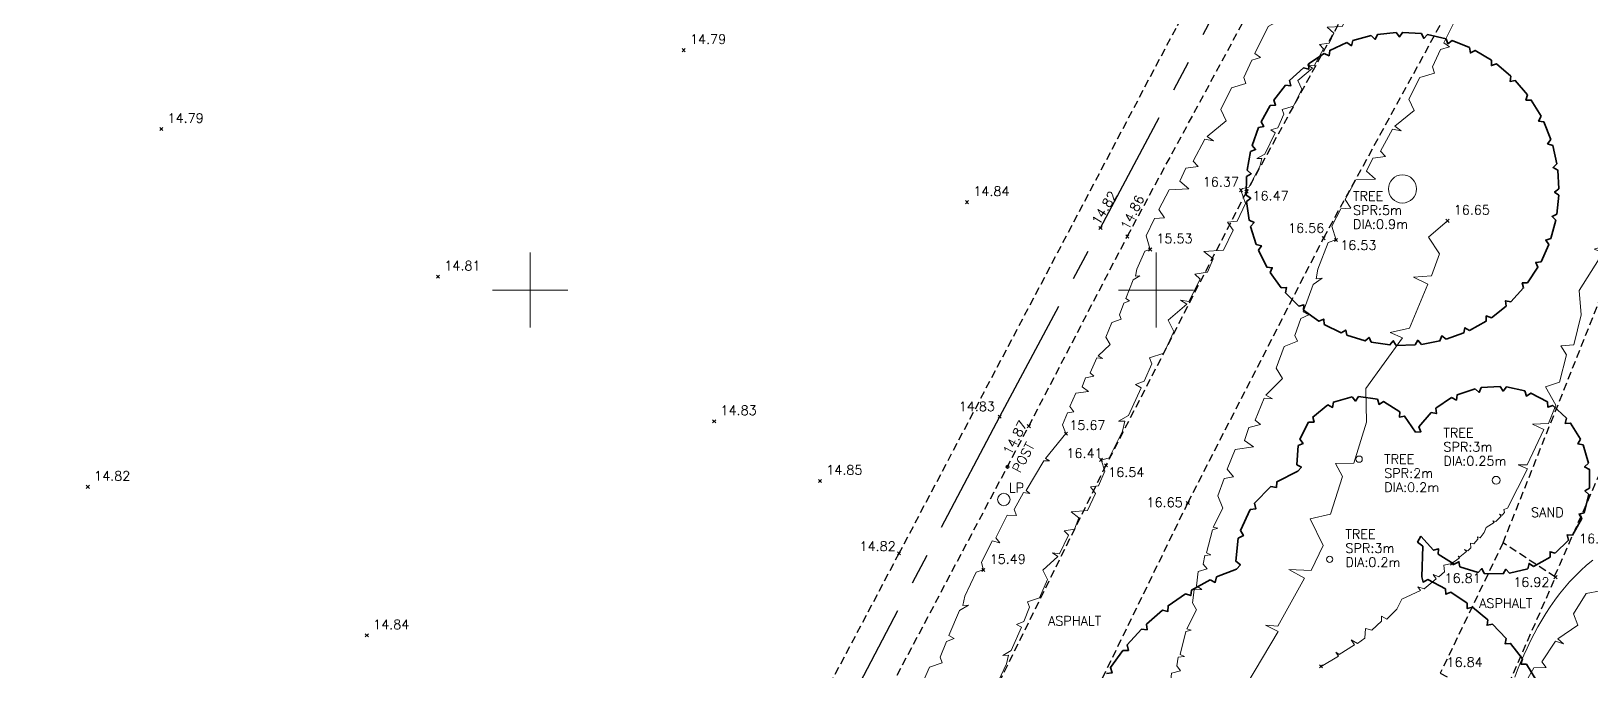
# Model space of a CAD drawing. Extents: x 521064 to 521635, y 174590 to 175241.
# Drawn here: x 521424.05 to 521473.9, y 174707.84 to 174728.27 of the extents above; entities that cross this region are included whole.
import ezdxf

# ---------------------------------------------------------------- set-up
doc = ezdxf.new("R2010")
doc.units = 0
doc.header["$PDMODE"] = 3
doc.header["$PDSIZE"] = 0.05
for name, pattern in [('Centre', [7, 4, -1, 1, -1]), ('DASHED', [0.75, 0.5, -0.25]), ('HIDDEN', [0.375, 0.25, -0.125])]:
    doc.linetypes.add(name, pattern=pattern)
doc.layers.get('0').update_dxf_attribs({"linetype": 'CONTINUOUS', "lineweight": 18})
for name, color, linetype, lineweight in [('I031G_SURVEY-GRID', 7, 'CONTINUOUS', 18), ('I910T_TXT-GEN-S', 7, 'CONTINUOUS', 13), ('I923G_SURVEY-POINT', 7, 'CONTINUOUS', 18), ('I923T_SURVEY-LEVEL', 7, 'CONTINUOUS', 13), ('I941G_TREE', 72, 'CONTINUOUS', 18), ('I941G_TREE-VEG', 6, 'CONTINUOUS', 35), ('I941T_TREE-TXT', 82, 'CONTINUOUS', 13), ('I976G_ST-FURN', 220, 'CONTINUOUS', 18), ('I976T_ST-FURN-TXT', 220, 'CONTINUOUS', 13), ('I991G_SLOPE', 21, 'DASHED', 18), ('I995G_VEGETATION', 102, 'CONTINUOUS', 18)]:
    doc.layers.add(name, color=color, linetype=linetype, lineweight=lineweight)
doc.layers.add('I940G_SURFACE', color=200, linetype='HIDDEN')
doc.layers.add('I971G_FENCE', color=5, linetype='Centre')
doc.styles.add('MONOTXT', font='simplex.shx')

# ---------------------------------------------------------------- blocks, each defined once
blk = doc.blocks.new('HER Vegitation')
at = {"color": 0, "linetype": 'ByBlock'}
blk.add_polyline3d([(-0.00004, -0.00003, 0), (0.00496, 0.00717, 0), (0.01646, 0.00967, 0), (0.02056, 0.00527, 0), (0.02246, 0.01117, 0), (0.03586, 0.01367, 0), (0.04366, 0.00467, 0), (0.04396, 0.01187, 0), (0.05246, 0.01397, 0), (0.05806, 0.00867, 0), (0.05866, 0.01307, 0), (0.07366, 0.01587, 0), (0.07616, 0.01117, 0), (0.07586, 0.01587, 0), (0.09056, 0.01277, 0), (0.09396, 0.01967, 0), (0.10836, 0.02277, 0), (0.11586, 0.01747, 0), (0.11806, 0.02087, 0), (0.12926, 0.02367, 0), (0.13396, 0.02057, 0), (0.13366, 0.02467, 0), (0.15176, 0.02867, 0), (0.15836, 0.02587, 0), (0.15586, 0.02897, 0), (0.16176, 0.03147, 0), (0.17966, 0.03497, 0), (0.18366, 0.03187, 0)], dxfattribs=at)
blk = doc.blocks.new('HEL Vegitation')
at = {"color": 0, "linetype": 'ByBlock'}
blk.add_polyline3d([(0, 0, 0), (0.0922, -0.0113, 0), (0.0935, 0.0101, 0), (0.0995, -0.0077, 0), (0.1821, -0.0154, 0), (0.1845, 0.0113, 0), (0.197, -0.0202, 0), (0.2387, -0.0214, 0), (0.2678, 0.0125, 0), (0.2868, -0.0125, 0), (0.3463, -0.0065, 0), (0.3601, 0.0113, 0), (0.3714, -0.0138, 0), (0.4361, -0.0065, 0), (0.4826, 0.015, 0), (0.5749, -0.0053, 0), (0.5749, 0.015, 0), (0.5927, -0.0089, 0), (0.6647, -0.0077, 0), (0.6659, 0.0166, 0), (0.6788, -0.0077, 0), (0.714, -0.0053, 0), (0.7306, 0.0202, 0), (0.7646, 0.0036, 0)], dxfattribs=at)

msp = doc.modelspace()

# ---------------------------------------------------------------- linework, layer by layer
at = {"layer": 'I031G_SURVEY-GRID'}
for p, q in [((521440, 174721.2), (521440, 174718.8)), ((521460, 174721.2), (521460, 174718.8)), ((521438.8, 174720), (521441.2, 174720)), ((521458.8, 174720), (521461.2, 174720))]:
    msp.add_line(p, q, dxfattribs=at)
at = {"layer": 'I923G_SURVEY-POINT'}
for p in [(521444.906, 174727.667, 14.79), (521428.21, 174725.147, 14.786), (521462.715, 174723.193, 16.374), (521453.96, 174722.809, 14.838), (521462.891, 174723.144, 16.472), (521469.314, 174722.213, 16.645), (521458.226, 174721.984, 14.821), (521459.082, 174721.712, 14.858), (521459.812, 174721.297, 15.533), (521465.357, 174721.661, 16.555), (521465.752, 174721.598, 16.534), (521437.056, 174720.431, 14.813), (521445.881, 174715.809, 14.834), (521455.005, 174715.957, 14.833), (521455.935, 174715.653, 14.873), (521457.123, 174715.416, 15.668), (521458.243, 174714.576, 16.41), (521458.4, 174714.402, 16.544), (521425.863, 174713.713, 14.819), (521449.262, 174713.903, 14.854), (521461.017, 174713.2, 16.653), (521451.785, 174711.587, 14.822), (521469.457, 174711.263, 16.805), (521454.482, 174711.056, 15.487), (521472.767, 174710.828, 16.916), (521434.779, 174708.967, 14.841), (521465.273, 174707.977, 16.761)]:
    msp.add_point(p, dxfattribs=at)
at = {"layer": 'I940G_SURFACE'}
for points in [[(521423.953, 174659.132, 15.025), (521396.765, 174673.552, 14.884), (521369.735, 174687.919, 14.814), (521377.616, 174702.759, 14.769), (521383.864, 174714.576, 14.739), (521393.082, 174731.956, 14.683), (521402.219, 174749.18, 14.639), (521411.054, 174765.89, 14.584), (521415.708, 174774.645, 14.568), (521442.819, 174760.27, 14.654), (521469.976, 174745.87, 14.741), (521460.628, 174728.363, 14.807), (521451.785, 174711.587, 14.822), (521443.124, 174695.229, 14.881), (521434.393, 174678.824, 14.953)], [(521461.017, 174713.2, 16.653), (521465.357, 174721.661, 16.555), (521470.143, 174730.41, 16.613), (521476.23, 174738.353, 16.89)], [(521447.189, 174699.084, 15.01), (521450.849, 174706.038, 14.907), (521455.935, 174715.653, 14.873), (521459.082, 174721.712, 14.858), (521463.798, 174730.443, 14.822)], [(521466.546, 174729.801, 16.509), (521462.891, 174723.144, 16.472)], [(521462.891, 174723.144, 16.472), (521458.4, 174714.402, 16.544), (521454.832, 174707.164, 16.671), (521454.707, 174706.948, 16.675), (521454.592, 174706.726, 16.679), (521454.486, 174706.5, 16.684), (521454.389, 174706.269, 16.688), (521454.303, 174706.035, 16.692), (521454.226, 174705.797, 16.696), (521454.16, 174705.556, 16.7), (521454.111, 174705.343, 16.708), (521454.069, 174705.129, 16.717), (521454.036, 174704.913, 16.725), (521454.011, 174704.696, 16.733), (521453.124, 174698.968, 16.828), (521452.221, 174698.798, 16.782), (521452.487, 174697.548, 16.786), (521449.609, 174694.35, 15.987), (521446.801, 174691.248, 15.11)], [(521471.09, 174711.926, 16.811), (521474.478, 174720.436, 16.825)], [(521472.74, 174710.855, 16.902), (521476.477, 174719.345, 16.872)], [(521457.302, 174705.579, 16.762), (521461.017, 174713.2, 16.653)]]:
    msp.add_polyline3d(points, dxfattribs=at)
msp.add_polyline3d([(521469.085, 174707.764, 16.844), (521470.967, 174706.728, 16.904), (521472.767, 174710.828, 16.916), (521471.09, 174711.926, 16.811)], close=True, dxfattribs=at)
at = {"layer": 'I941G_TREE'}
for centre, radius in [((521467.876, 174723.231), 0.45), ((521466.491, 174714.599), 0.1), ((521470.869, 174713.924), 0.125), ((521465.552, 174711.398), 0.1)]:
    msp.add_circle(centre, radius, dxfattribs=at)
at = {"layer": 'I941G_TREE-VEG'}
for points in [[(521467.675, 174728.227), (521467.074, 174728.166), (521467, 174728.011), (521466.876, 174728.13)], [(521468.479, 174728.194), (521467.876, 174728.231), (521467.779, 174728.09), (521467.675, 174728.227)], [(521466.103, 174727.906), (521465.553, 174727.658), (521465.532, 174727.488), (521465.376, 174727.561)], [(521466.876, 174728.13), (521466.293, 174727.973), (521466.245, 174727.809), (521466.103, 174727.906)], [(521469.268, 174728.033), (521468.679, 174728.166), (521468.559, 174728.042), (521468.479, 174728.194)], [(521470.02, 174727.748), (521469.46, 174727.973), (521469.322, 174727.871), (521469.268, 174728.033)], [(521470.717, 174727.346), (521470.2, 174727.658), (521470.048, 174727.579), (521470.02, 174727.748)], [(521465.376, 174727.561), (521464.873, 174727.228), (521464.879, 174727.056), (521464.714, 174727.104)], [(521471.34, 174726.837), (521470.88, 174727.228), (521470.717, 174727.174), (521470.717, 174727.346)], [(521464.714, 174727.104), (521464.27, 174726.694), (521464.304, 174726.526), (521464.134, 174726.546)], [(521471.874, 174726.234), (521471.482, 174726.694), (521471.313, 174726.667), (521471.34, 174726.837)], [(521464.134, 174726.546), (521463.762, 174726.071), (521463.822, 174725.91), (521463.651, 174725.903)], [(521472.304, 174725.554), (521471.991, 174726.071), (521471.82, 174726.071), (521471.874, 174726.234)], [(521463.651, 174725.903), (521463.359, 174725.374), (521463.445, 174725.225), (521463.277, 174725.191)], [(521472.619, 174724.814), (521472.394, 174725.374), (521472.224, 174725.402), (521472.304, 174725.554)], [(521463.277, 174725.191), (521463.074, 174724.622), (521463.182, 174724.489), (521463.022, 174724.427)], [(521472.812, 174724.033), (521472.679, 174724.622), (521472.516, 174724.677), (521472.619, 174724.814)], [(521463.022, 174724.427), (521462.913, 174723.833), (521463.041, 174723.719), (521462.893, 174723.633)], [(521472.876, 174723.231), (521472.84, 174723.833), (521472.688, 174723.914), (521472.812, 174724.033)], [(521462.893, 174723.633), (521462.881, 174723.029), (521463.025, 174722.937), (521462.893, 174722.828)], [(521472.812, 174722.429), (521472.872, 174723.029), (521472.735, 174723.133), (521472.876, 174723.231)], [(521462.893, 174722.828), (521462.978, 174722.231), (521463.135, 174722.163), (521463.022, 174722.034)], [(521472.619, 174721.647), (521472.775, 174722.231), (521472.657, 174722.355), (521472.812, 174722.429)], [(521463.022, 174722.034), (521463.201, 174721.458), (521463.368, 174721.416), (521463.277, 174721.271)], [(521463.277, 174721.271), (521463.546, 174720.731), (521463.717, 174720.716), (521463.651, 174720.558)], [(521472.304, 174720.907), (521472.552, 174721.458), (521472.454, 174721.599), (521472.619, 174721.647)], [(521471.874, 174720.227), (521472.207, 174720.731), (521472.133, 174720.886), (521472.304, 174720.907)], [(521463.651, 174720.558), (521464.003, 174720.068), (521464.175, 174720.082), (521464.134, 174719.915)], [(521471.34, 174719.625), (521471.749, 174720.068), (521471.702, 174720.233), (521471.874, 174720.227)], [(521464.134, 174719.915), (521464.561, 174719.488), (521464.728, 174719.529), (521464.714, 174719.358)], [(521464.714, 174719.358), (521465.204, 174719.005), (521465.362, 174719.072), (521465.376, 174718.901)], [(521470.717, 174719.116), (521471.192, 174719.488), (521471.172, 174719.659), (521471.34, 174719.625)], [(521465.376, 174718.901), (521465.917, 174718.631), (521466.062, 174718.722), (521466.103, 174718.556)], [(521469.268, 174718.428), (521469.836, 174718.631), (521469.871, 174718.799), (521470.02, 174718.713)], [(521470.02, 174718.713), (521470.549, 174719.005), (521470.556, 174719.176), (521470.717, 174719.116)], [(521466.103, 174718.556), (521466.68, 174718.376), (521466.809, 174718.489), (521466.876, 174718.332)], [(521466.876, 174718.332), (521467.474, 174718.247), (521467.583, 174718.38), (521467.675, 174718.235)], [(521467.675, 174718.235), (521468.279, 174718.247), (521468.365, 174718.395), (521468.479, 174718.267)], [(521468.479, 174718.267), (521469.073, 174718.376), (521469.134, 174718.536), (521469.268, 174718.428)], [(521470.198, 174716.848), (521469.627, 174716.654), (521469.598, 174716.485), (521469.446, 174716.564)], [(521470.999, 174716.921), (521470.396, 174716.886), (521470.324, 174716.731), (521470.198, 174716.848)], [(521471.79, 174716.779), (521471.2, 174716.905), (521471.089, 174716.775), (521470.999, 174716.921)], [(521472.515, 174716.432), (521471.98, 174716.711), (521471.838, 174716.615), (521471.79, 174716.779)], [(521465.487, 174716.329), (521465.008, 174715.942), (521465.05, 174715.775), (521464.878, 174715.782)], [(521466.265, 174716.587), (521465.671, 174716.424), (521465.642, 174716.254), (521465.487, 174716.329)], [(521467.08, 174716.511), (521466.471, 174716.599), (521466.376, 174716.456), (521466.265, 174716.587)], [(521467.797, 174716.114), (521467.274, 174716.44), (521467.13, 174716.346), (521467.08, 174716.511)], [(521469.446, 174716.564), (521468.946, 174716.226), (521468.963, 174716.056), (521468.796, 174716.092)], [(521473.122, 174715.905), (521472.68, 174716.316), (521472.518, 174716.261), (521472.515, 174716.432)], [(521464.878, 174715.782), (521464.595, 174715.235), (521464.699, 174715.099), (521464.539, 174715.036)], [(521468.295, 174715.463), (521467.946, 174715.972), (521467.777, 174715.944), (521467.797, 174716.114)], [(521468.796, 174716.092), (521468.404, 174715.633), (521468.465, 174715.473), (521468.295, 174715.463)], [(521473.567, 174715.236), (521473.25, 174715.749), (521473.079, 174715.739), (521473.122, 174715.905)], [(521464.539, 174715.036), (521464.499, 174714.421), (521464.649, 174714.339), (521464.528, 174714.217)], [(521473.819, 174714.472), (521473.649, 174715.052), (521473.482, 174715.087), (521473.567, 174715.236)], [(521473.858, 174713.669), (521473.849, 174714.273), (521473.697, 174714.352), (521473.819, 174714.472)], [(521464.528, 174714.217), (521463.865, 174713.879), (521463.847, 174713.694), (521463.666, 174713.73)], [(521463.666, 174713.73), (521463.15, 174713.195), (521463.193, 174713.014), (521463.009, 174712.99)], [(521473.684, 174712.885), (521473.835, 174713.469), (521473.709, 174713.586), (521473.858, 174713.669)], [(521463.009, 174712.99), (521462.696, 174712.315), (521462.795, 174712.158), (521462.63, 174712.075)], [(521473.307, 174712.175), (521473.608, 174712.698), (521473.518, 174712.844), (521473.684, 174712.885)], [(521462.63, 174712.075), (521462.553, 174711.335), (521462.698, 174711.22), (521462.568, 174711.087)], [(521468.5, 174710.84), (521468.523, 174711.816), (521468.358, 174711.95), (521468.46, 174712.136)], [(521468.46, 174712.136), (521468.866, 174711.69), (521469.032, 174711.731), (521469.021, 174711.561)], [(521472.755, 174711.59), (521473.184, 174712.015), (521473.136, 174712.179), (521473.307, 174712.175)], [(521469.021, 174711.561), (521469.531, 174711.239), (521469.68, 174711.322), (521469.714, 174711.155)], [(521471.295, 174710.954), (521471.881, 174711.099), (521471.923, 174711.265), (521472.068, 174711.173)], [(521472.068, 174711.173), (521472.594, 174711.469), (521472.591, 174711.64), (521472.755, 174711.59)], [(521462.568, 174711.087), (521461.938, 174710.835), (521461.895, 174710.661), (521461.733, 174710.739)], [(521469.247, 174710.456), (521468.69, 174710.751), (521468.536, 174710.669), (521468.5, 174710.84)], [(521469.714, 174711.155), (521470.292, 174710.98), (521470.414, 174711.1), (521470.491, 174710.947)], [(521470.491, 174710.947), (521471.094, 174710.932), (521471.18, 174711.08), (521471.295, 174710.954)], [(521460.943, 174710.299), (521460.385, 174709.912), (521460.382, 174709.732), (521460.207, 174709.772)], [(521461.733, 174710.739), (521461.136, 174710.417), (521461.112, 174710.239), (521460.943, 174710.299)], [(521469.949, 174709.997), (521469.427, 174710.348), (521469.265, 174710.283), (521469.247, 174710.456)], [(521460.207, 174709.772), (521459.697, 174709.325), (521459.714, 174709.146), (521459.536, 174709.166)], [(521470.6, 174709.466), (521470.117, 174709.87), (521469.949, 174709.822), (521469.949, 174709.997)], [(521471.191, 174708.87), (521470.753, 174709.323), (521470.581, 174709.292), (521470.6, 174709.466)], [(521459.536, 174709.166), (521459.079, 174708.664), (521459.116, 174708.488), (521458.937, 174708.488)], [(521471.716, 174708.215), (521471.329, 174708.712), (521471.155, 174708.699), (521471.191, 174708.87)], [(521458.937, 174708.488), (521458.54, 174707.937), (521458.597, 174707.767), (521458.419, 174707.746)], [(521472.171, 174707.509), (521471.837, 174708.043), (521471.663, 174708.05), (521471.716, 174708.215)]]:
    msp.add_lwpolyline(points, dxfattribs=at)
at = {"layer": 'I971G_FENCE'}
msp.add_polyline3d([(521446.229, 174699.32, 14.888), (521449.89, 174706.225, 14.859), (521455.005, 174715.957, 14.833), (521458.226, 174721.984, 14.821), (521462.91, 174730.826, 14.798), (521467.159, 174738.822, 14.769), (521471.48, 174746.976, 14.955), (521464.193, 174750.817, 14.715), (521455.607, 174755.368, 14.674), (521443.425, 174761.831, 14.656)], dxfattribs=at)
at = {"layer": 'I976G_ST-FURN'}
for centre, radius in [((521455.252, 174714.353, 14.905), 0.05), ((521455.135, 174713.311, 14.854), 0.2)]:
    msp.add_circle(centre, radius, dxfattribs=at)
at = {"layer": 'I991G_SLOPE'}
msp.add_polyline3d([(521471.462, 174707.634, 16.973), (521471.554, 174707.868, 16.971), (521471.651, 174708.101, 16.97), (521471.751, 174708.332, 16.969), (521471.856, 174708.562, 16.968), (521471.966, 174708.789, 16.966), (521472.081, 174709.014, 16.965), (521472.201, 174709.236, 16.964), (521472.327, 174709.455, 16.963), (521472.459, 174709.671, 16.961), (521472.597, 174709.882, 16.96), (521472.742, 174710.089, 16.959), (521472.894, 174710.291, 16.958), (521473.053, 174710.488, 16.956), (521473.219, 174710.678, 16.955), (521473.392, 174710.862, 16.954), (521473.573, 174711.039, 16.953), (521473.762, 174711.209, 16.951), (521473.958, 174711.37, 16.95)], dxfattribs=at)
at = {"layer": 'I995G_VEGETATION'}
for points, elevation in [([(521454.482, 174711.056), (521454.422, 174711.298), (521454.767, 174711.985), (521455.01, 174711.928), (521454.88, 174712.08), (521455.239, 174712.807), (521455.539, 174712.801), (521455.462, 174712.985), (521455.766, 174713.533), (521455.964, 174713.502), (521455.85, 174713.599), (521456.416, 174714.55), (521456.596, 174714.546), (521456.468, 174714.624), (521457.123, 174715.416)], 15.487), ([(521461.296, 174709.789), (521461.169, 174710.004), (521461.216, 174710.424), (521461.465, 174710.439), (521461.297, 174710.547), (521461.346, 174711.01), (521461.635, 174711.089), (521461.508, 174711.244), (521461.556, 174711.519), (521461.754, 174711.546), (521461.617, 174711.606), (521461.801, 174712.342), (521461.974, 174712.39), (521461.829, 174712.428), (521462.14, 174713.028)], 17.421), ([(521460.448, 174706.537), (521460.322, 174706.752), (521460.368, 174707.172), (521460.618, 174707.187), (521460.449, 174707.295), (521460.498, 174707.758), (521460.787, 174707.837), (521460.66, 174707.992), (521460.708, 174708.267), (521460.906, 174708.294), (521460.769, 174708.354), (521460.953, 174709.09), (521461.126, 174709.138), (521460.981, 174709.176), (521461.296, 174709.789)], 17.421)]:
    msp.add_lwpolyline(points, dxfattribs=dict(at, elevation=elevation))

# ---------------------------------------------------------------- block references
at = {"layer": 'I995G_VEGETATION', "linetype": 'Continuous'}
for name, p, xscale, yscale, zscale, rotation in [('HER Vegitation', (521465.752, 174721.598, 16.534), 52.81099353666222, 52.81099353666222, 52.81099353666222, 50.86970821473071), ('HER Vegitation', (521459.812, 174721.297, 15.533), 52.2322775254454, 52.2322775254454, 52.2322775254454, 51.40986741350693), ('HER Vegitation', (521466.427, 174729.917, 16.44), 40.8269337726342, 40.8269337726342, 40.8269337726342, 231.4299046433518), ('HEL Vegitation', (521471.233, 174713.034, 16.814), 15.16182406806066, 15.16182406806066, 15.16182406806066, 70.00277717064547), ('HER Vegitation', (521462.715, 174723.193, 16.374), 52.08374709278799, 52.08374709278799, 52.08374709278799, 232.7841565117272), ('HEL Vegitation', (521462.902, 174707.407, 16.785), 21.10136334774362, 21.10136334774362, 21.10136334774362, 66.3130535259407), ('HER Vegitation', (521457.123, 174715.416, 15.668), 34.69210871862763, 34.69210871862763, 34.69210871862763, 55.64014635932008), ('HER Vegitation', (521462.14, 174713.03, 16.692), 49.8792534749246, 49.8792534749246, 49.8792534749246, 57.35425655485251), ('HER Vegitation', (521458.243, 174714.576, 16.41), 43.59601732780006, 43.59601732780006, 43.59601732780006, 234.0865929031611), ('HER Vegitation', (521470.719, 174705.498, 16.985), 51.27789950311358, 51.27789950311358, 51.27789950311358, 45.92953146962117), ('HEL Vegitation', (521469.457, 174711.263, 16.805), 3.279613112948965, 3.279613112948965, 3.279613112948965, 44.65652960836095), ('HEL Vegitation', (521465.273, 174707.977, 16.761), 6.958504584333379, 6.958504584333379, 6.958504584333379, 37.8765757326816), ('HER Vegitation', (521450.666, 174703.227, 15.599), 46.7218728290012, 46.7218728290012, 46.7218728290012, 54.22348957568725)]:
    msp.add_blockref(name, p, dxfattribs=dict(at, xscale=xscale, yscale=yscale, zscale=zscale, rotation=rotation))

# ---------------------------------------------------------------- texts
at = {"layer": 'I910T_TXT-GEN-S', "style": 'MONOTXT'}
for s, p in [('SAND', (521471.987, 174712.749)), ('ASPHALT', (521470.328, 174709.843)), ('ASPHALT', (521456.55, 174709.284))]:
    msp.add_text(s, height=0.3, dxfattribs=at).set_placement(p)
at = {"layer": 'I923T_SURVEY-LEVEL', "style": 'MONOTXT'}
for s, p in [('14.79', (521445.106, 174727.867, 14.79)), ('14.79', (521428.41, 174725.347, 14.786)), ('14.84', (521454.16, 174723.009, 14.838)), ('16.37', (521461.492, 174723.311, 16.374)), ('16.47', (521463.082, 174722.865, 16.472)), ('16.65', (521469.514, 174722.413, 16.645)), ('15.53', (521460.012, 174721.497, 15.533)), ('16.56', (521464.22, 174721.832, 16.555)), ('16.53', (521465.888, 174721.285, 16.534)), ('14.81', (521437.256, 174720.631, 14.813)), ('14.83', (521446.081, 174716.009, 14.834)), ('14.83', (521453.695, 174716.135, 14.833)), ('15.67', (521457.228, 174715.533, 15.668)), ('16.41', (521457.135, 174714.639, 16.41)), ('14.85', (521449.461, 174714.103, 14.854)), ('16.54', (521458.472, 174714.032, 16.544)), ('14.82', (521426.063, 174713.913, 14.819)), ('16.65', (521459.695, 174713.069, 16.653)), ('14.82', (521450.524, 174711.666, 14.822)), ('16.95', (521473.519, 174711.91, 16.949)), ('15.49', (521454.682, 174711.256, 15.487)), ('16.81', (521469.221, 174710.648, 16.805)), ('16.92', (521471.417, 174710.519, 16.916)), ('14.84', (521434.979, 174709.168, 14.841)), ('16.84', (521469.285, 174707.964, 16.844))]:
    msp.add_text(s, height=0.3, dxfattribs=at).set_placement(p)
for s, rotation, p in [('14.82', 59.3227, (521458.185, 174722.053, 14.821)), ('14.86', 63.4349, (521459.122, 174721.9, 14.858)), ('14.87', 62.1027, (521455.36, 174714.705, 14.873))]:
    msp.add_text(s, height=0.3, rotation=rotation, dxfattribs=at).set_placement(p)
at = {"layer": 'I941T_TREE-TXT', "style": 'MONOTXT'}
for s, p in [('TREE', (521466.296, 174722.855)), ('SPR:5m', (521466.296, 174722.405)), ('DIA:0.9m', (521466.296, 174721.955)), ('TREE', (521469.184, 174715.291)), ('TREE', (521467.291, 174714.449)), ('SPR:3m', (521469.184, 174714.841)), ('SPR:2m', (521467.291, 174713.999)), ('DIA:0.25m', (521469.184, 174714.391)), ('DIA:0.2m', (521467.291, 174713.549)), ('TREE', (521466.053, 174712.055)), ('SPR:3m', (521466.053, 174711.605)), ('DIA:0.2m', (521466.053, 174711.155))]:
    msp.add_text(s, height=0.3, dxfattribs=at).set_placement(p)
at = {"layer": 'I976T_ST-FURN-TXT', "style": 'MONOTXT'}
msp.add_text('POST', height=0.3, rotation=61.7925, dxfattribs=at).set_placement((521455.653, 174714.136))
msp.add_text('LP', height=0.3, dxfattribs=at).set_placement((521455.293, 174713.537))

doc.saveas('drawing.dxf')
